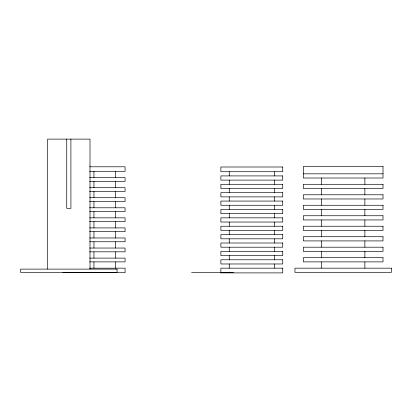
<?xml version="1.0" encoding="UTF-8"?>
<svg xmlns="http://www.w3.org/2000/svg" width="412" height="412" viewBox="0 0 412 412"><rect width="100%" height="100%" fill="white"/><g stroke="black" fill="none" stroke-linecap="round" stroke-linejoin="round"><path stroke-width="0.62" d="M89.605 166.793L125.083 166.793L125.083 171.299L89.574 171.299M303.335 173.812L383.011 173.812M89.574 177.587L125.083 177.587L125.083 181.362L89.574 181.362M89.574 187.656L125.083 187.656L125.083 191.425L89.574 191.425M89.574 197.719L125.083 197.719L125.083 201.494L89.574 201.494M89.574 207.782L125.083 207.782L125.083 211.557L89.574 211.557M89.574 217.845L125.083 217.845L125.083 221.62L89.574 221.62M89.574 227.913L125.083 227.913L125.083 231.683L89.574 231.683M89.574 237.976L125.083 237.976L125.083 241.751L89.574 241.751M89.574 248.039L125.083 248.039L125.083 251.814L89.574 251.814M89.574 258.103L125.083 258.103L125.083 261.877L89.574 261.877M89.574 268.171L125.083 268.171L125.083 272.677L62.809 272.677M191.585 272.363L233.516 272.363M364.877 178.01L364.877 184.298M364.877 188.49L364.877 194.783M364.877 198.975L364.877 205.269M364.877 209.461L364.877 215.749M364.877 219.941L364.877 226.234M364.877 230.426L364.877 236.72M364.877 240.912L364.877 247.2M364.877 251.397L364.877 257.685M364.877 261.877L364.877 268.171M321.473 178.01L321.473 184.298M321.473 188.49L321.473 194.783M321.473 198.975L321.473 205.269M321.473 209.461L321.473 215.749M321.473 219.941L321.473 226.234M321.473 230.426L321.473 236.72M321.473 240.912L321.473 247.2M321.473 251.397L321.473 257.685M321.473 261.877L321.473 268.171M274.341 171.716L274.341 175.914M274.341 180.106L274.341 184.298M274.341 188.49L274.341 192.687M274.341 196.879L274.341 201.071M274.341 205.269L274.341 209.461M274.341 213.653L274.341 217.845M274.341 222.042L274.341 226.234M274.341 230.426L274.341 234.619M274.341 238.816L274.341 243.008M274.341 247.2L274.341 251.397M274.341 255.589L274.341 259.781M274.341 263.974L274.341 268.171M229.257 171.716L229.257 175.914M229.257 180.106L229.257 184.298M229.257 188.49L229.257 192.687M229.257 196.879L229.257 201.071M229.257 205.269L229.257 209.461M229.257 213.653L229.257 217.845M229.257 222.042L229.257 226.234M229.257 230.426L229.257 234.619M229.257 238.816L229.257 243.008M229.257 247.2L229.257 251.397M229.257 255.589L229.257 259.781M229.257 263.974L229.257 268.171M115.648 171.299L115.648 177.587M115.648 181.362L115.648 187.656M115.648 191.425L115.648 197.719M115.648 201.494L115.648 207.782M115.648 211.557L115.648 217.845M115.648 221.62L115.648 227.913M115.648 231.683L115.648 237.976M115.648 241.751L115.648 248.039M115.648 251.814L115.648 258.103M115.648 261.877L115.648 268.171M93.946 171.299L93.946 177.587M93.946 181.362L93.946 187.656M93.946 191.425L93.946 197.719M93.946 201.494L93.946 207.782M93.946 211.557L93.946 217.845M93.946 221.62L93.946 227.913M93.946 231.683L93.946 237.976M93.946 241.751L93.946 248.039M93.946 251.814L93.946 258.103M93.946 261.877L93.946 268.171M90.001 269.113L90.001 139.112L47.648 139.112L47.648 269.113M70.905 139.112L70.921 208.307L66.729 208.307L66.744 139.112M383.011 166.474L303.335 166.474L303.335 178.01L383.011 178.01L383.011 166.474M282.725 166.999L220.873 166.999L220.873 171.716L282.725 171.716L282.725 166.999M282.725 175.914L220.873 175.914L220.873 180.106L282.725 180.106L282.725 175.914M282.725 184.298L220.873 184.298L220.873 188.49L282.725 188.49L282.725 184.298M383.011 184.298L303.335 184.298L303.335 188.49L383.011 188.49L383.011 184.298M282.725 192.687L220.873 192.687L220.873 196.879L282.725 196.879L282.725 192.687M383.011 194.783L303.335 194.783L303.335 198.975L383.011 198.975L383.011 194.783M282.725 201.071L220.873 201.071L220.873 205.269L282.725 205.269L282.725 201.071M383.011 205.269L303.335 205.269L303.335 209.461L383.011 209.461L383.011 205.269M282.725 209.461L220.873 209.461L220.873 213.653L282.725 213.653L282.725 209.461M383.011 215.749L303.335 215.749L303.335 219.941L383.011 219.941L383.011 215.749M282.725 217.845L220.873 217.845L220.873 222.042L282.725 222.042L282.725 217.845M282.725 226.234L220.873 226.234L220.873 230.426L282.725 230.426L282.725 226.234M383.011 226.234L303.335 226.234L303.335 230.426L383.011 230.426L383.011 226.234M282.725 234.619L220.873 234.619L220.873 238.816L282.725 238.816L282.725 234.619M383.011 236.72L303.335 236.72L303.335 240.912L383.011 240.912L383.011 236.72M282.725 243.008L220.873 243.008L220.873 247.2L282.725 247.2L282.725 243.008M383.011 247.2L303.335 247.2L303.335 251.397L383.011 251.397L383.011 247.2M282.725 251.397L220.873 251.397L220.873 255.589L282.725 255.589L282.725 251.397M383.011 257.685L303.335 257.685L303.335 261.877L383.011 261.877L383.011 257.685M282.725 259.781L220.873 259.781L220.873 263.974L282.725 263.974L282.725 259.781M282.725 268.171L220.873 268.171L220.873 272.888L282.725 272.888L282.725 268.171M391.4 268.171L294.951 268.171L294.951 272.363L391.4 272.363L391.4 268.171M117.049 269.113L20.6 269.113L20.6 272.363L117.049 272.363L117.049 269.113"/></g></svg>
